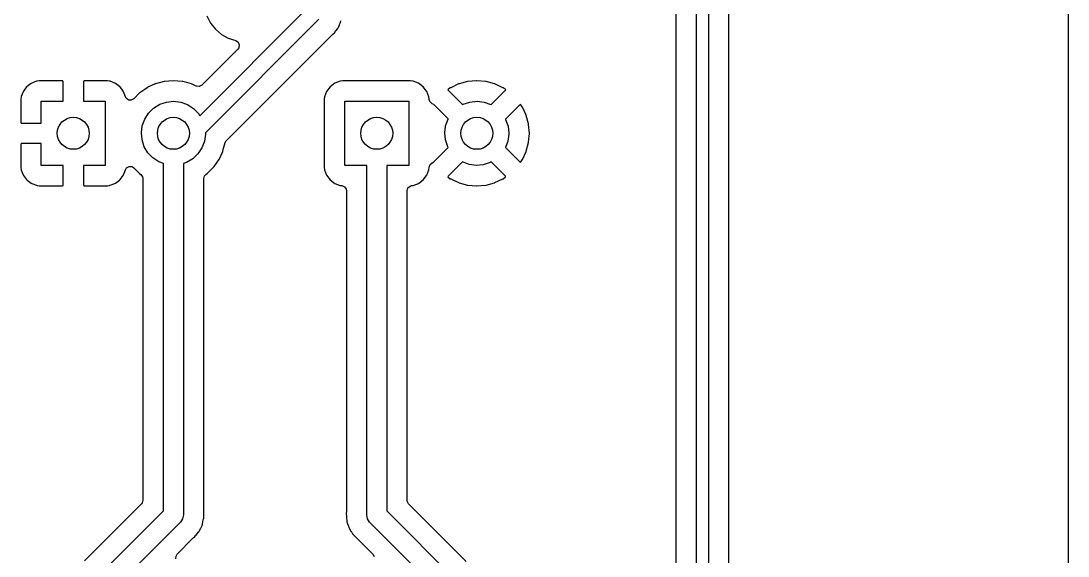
# Model space of a CAD drawing. Extents: x 84 to 124, y -235 to -33.
# Drawn here: x 97.79 to 123.95, y -208.05 to -194.69 of the extents above; entities that cross this region are included whole.
import ezdxf

# ---------------------------------------------------------------- set-up
doc = ezdxf.new("R2010")
doc.units = 0
doc.layers.add('BLACK', color=7, linetype='CONTINUOUS')

msp = doc.modelspace()

# ---------------------------------------------------------------- linework, layer by layer
at = {"layer": 'BLACK', "linetype": 'CONTINUOUS'}
for p, q in [((123.951, -33.0295), (123.951, -234.96)), ((114.665, -225.493), (114.665, -191.963)), ((114.965, -191.9), (114.965, -225.555)), ((102.264, -197.057), (104.895, -194.425)), ((102.436, -194.566), (102.526, -194.742)), ((114.156, -194.484), (114.156, -225.231)), ((115.473, -225.518), (115.473, -194.369)), ((105.236, -194.649), (102.399, -197.487)), ((102.526, -194.742), (102.649, -194.897)), ((105.666, -194.928), (105.701, -194.884)), ((105.701, -194.884), (105.705, -194.878)), ((105.705, -194.878), (105.709, -194.871)), ((105.709, -194.871), (105.71, -194.869)), ((105.71, -194.869), (105.718, -194.854)), ((105.718, -194.854), (105.72, -194.851)), ((105.72, -194.851), (105.724, -194.845)), ((105.724, -194.845), (105.747, -194.786)), ((105.747, -194.786), (105.75, -194.78)), ((105.75, -194.78), (105.767, -194.742)), ((105.767, -194.742), (105.776, -194.721)), ((105.776, -194.721), (105.777, -194.714)), ((105.777, -194.714), (105.778, -194.711)), ((105.778, -194.711), (105.783, -194.695)), ((105.783, -194.695), (105.784, -194.693)), ((105.784, -194.693), (105.786, -194.685)), ((102.649, -194.897), (102.8, -195.025)), ((102.8, -195.025), (102.972, -195.122)), ((102.922, -197.683), (105.576, -195.029)), ((102.972, -195.122), (103.159, -195.182)), ((105.576, -195.029), (105.582, -195.024)), ((105.582, -195.024), (105.585, -195.021)), ((105.585, -195.021), (105.625, -194.986)), ((105.625, -194.986), (105.662, -194.933)), ((105.662, -194.933), (105.666, -194.928)), ((103.21, -195.391), (102.31, -196.291)), ((103.159, -195.182), (103.218, -195.223)), ((103.234, -195.358), (103.21, -195.391)), ((103.218, -195.223), (103.246, -195.288)), ((103.246, -195.288), (103.234, -195.358)), ((98.2485, -196.187), (98.1976, -196.193)), ((98.2553, -196.187), (98.2485, -196.187)), ((98.8325, -196.187), (98.2553, -196.187)), ((98.8401, -196.189), (98.8325, -196.187)), ((98.8415, -196.19), (98.8401, -196.189)), ((98.846, -196.205), (98.8415, -196.19)), ((99.3569, -196.191), (99.3557, -196.193)), ((99.3721, -196.187), (99.3569, -196.191)), ((99.9447, -196.187), (99.3721, -196.187)), ((99.9515, -196.187), (99.9447, -196.187)), ((100.002, -196.193), (99.9515, -196.187)), ((101.6, -196.182), (101.372, -196.201)), ((101.828, -196.201), (101.6, -196.182)), ((105.832, -196.186), (105.77, -196.193)), ((107.528, -196.186), (105.832, -196.186)), ((107.59, -196.193), (107.528, -196.186)), ((109.175, -196.182), (108.957, -196.201)), ((109.185, -196.182), (109.175, -196.182)), ((109.403, -196.201), (109.185, -196.182)), ((97.8552, -196.441), (97.8467, -196.457)), ((97.9317, -196.339), (97.8552, -196.441)), ((97.9443, -196.327), (97.9317, -196.339)), ((98.0464, -196.25), (97.9443, -196.327)), ((98.0619, -196.242), (98.0464, -196.25)), ((98.1824, -196.197), (98.0619, -196.242)), ((98.1976, -196.193), (98.1824, -196.197)), ((98.846, -196.695), (98.846, -196.205)), ((99.3557, -196.193), (99.354, -196.201)), ((99.354, -196.201), (99.354, -196.695)), ((100.018, -196.197), (100.002, -196.193)), ((100.138, -196.242), (100.018, -196.197)), ((100.154, -196.25), (100.138, -196.242)), ((100.256, -196.327), (100.154, -196.25)), ((100.268, -196.339), (100.256, -196.327)), ((100.345, -196.441), (100.268, -196.339)), ((100.353, -196.457), (100.345, -196.441)), ((100.886, -196.398), (100.76, -196.486)), ((100.943, -196.357), (100.886, -196.398)), ((100.948, -196.355), (100.943, -196.357)), ((101.146, -196.263), (100.948, -196.355)), ((100.948, -196.355), (100.948, -196.355)), ((101.151, -196.261), (101.146, -196.263)), ((101.146, -196.263), (101.146, -196.263)), ((101.156, -196.259), (101.151, -196.261)), ((101.367, -196.203), (101.156, -196.259)), ((101.156, -196.259), (101.156, -196.259)), ((101.372, -196.201), (101.367, -196.203)), ((101.367, -196.203), (101.367, -196.203)), ((101.833, -196.203), (101.828, -196.201)), ((101.939, -196.231), (101.833, -196.203)), ((101.833, -196.203), (101.833, -196.203)), ((102.049, -196.261), (101.939, -196.231)), ((102.054, -196.263), (102.049, -196.261)), ((102.168, -196.316), (102.054, -196.263)), ((102.054, -196.263), (102.054, -196.263)), ((102.177, -196.32), (102.168, -196.316)), ((102.248, -196.325), (102.177, -196.32)), ((102.31, -196.291), (102.248, -196.325)), ((105.429, -196.448), (105.378, -196.585)), ((105.517, -196.332), (105.429, -196.448)), ((105.633, -196.244), (105.517, -196.332)), ((105.77, -196.193), (105.633, -196.244)), ((107.727, -196.244), (107.59, -196.193)), ((107.843, -196.332), (107.727, -196.244)), ((107.9, -196.408), (107.843, -196.332)), ((107.931, -196.448), (107.9, -196.408)), ((107.982, -196.585), (107.931, -196.448)), ((108.467, -196.398), (108.459, -196.408)), ((108.459, -196.408), (108.466, -196.421)), ((108.466, -196.421), (108.825, -196.78)), ((108.519, -196.361), (108.467, -196.398)), ((108.528, -196.356), (108.519, -196.361)), ((108.726, -196.264), (108.528, -196.356)), ((108.736, -196.26), (108.726, -196.264)), ((108.947, -196.203), (108.736, -196.26)), ((108.957, -196.201), (108.947, -196.203)), ((109.413, -196.203), (109.403, -196.201)), ((109.624, -196.26), (109.413, -196.203)), ((109.536, -196.78), (109.895, -196.421)), ((109.634, -196.264), (109.624, -196.26)), ((109.832, -196.356), (109.634, -196.264)), ((109.841, -196.361), (109.832, -196.356)), ((109.892, -196.397), (109.841, -196.361)), ((109.902, -196.409), (109.892, -196.397)), ((109.895, -196.421), (109.902, -196.409)), ((97.7924, -196.644), (97.792, -196.65)), ((97.792, -196.65), (97.792, -197.223)), ((97.7979, -196.593), (97.7924, -196.644)), ((97.8015, -196.577), (97.7979, -196.593)), ((97.8467, -196.457), (97.8015, -196.577)), ((98.3, -197.241), (98.3, -196.695)), ((98.3, -196.695), (98.846, -196.695)), ((99.354, -196.695), (99.9, -196.695)), ((99.9, -196.695), (99.9, -198.295)), ((100.401, -196.585), (100.353, -196.457)), ((100.402, -196.584), (100.401, -196.585)), ((100.42, -196.621), (100.402, -196.584)), ((100.476, -196.664), (100.42, -196.621)), ((100.547, -196.669), (100.476, -196.664)), ((100.61, -196.635), (100.547, -196.669)), ((100.756, -196.489), (100.61, -196.635)), ((100.76, -196.486), (100.756, -196.489)), ((100.76, -196.486), (100.76, -196.486)), ((101.259, -196.771), (101.428, -196.714)), ((101.428, -196.714), (101.606, -196.695)), ((101.606, -196.695), (101.783, -196.716)), ((105.378, -196.585), (105.371, -196.647)), ((105.371, -196.647), (105.371, -198.343)), ((105.88, -198.295), (105.88, -196.695)), ((105.88, -196.695), (107.48, -196.695)), ((107.48, -196.695), (107.48, -198.295)), ((107.983, -196.593), (107.982, -196.585)), ((107.987, -196.635), (107.983, -196.593)), ((107.989, -196.647), (107.987, -196.635)), ((107.989, -196.65), (107.989, -196.647)), ((107.989, -196.651), (107.989, -196.65)), ((108.004, -196.705), (107.989, -196.651)), ((108.054, -196.755), (108.004, -196.705)), ((108.839, -196.771), (109.008, -196.714)), ((109.008, -196.714), (109.186, -196.695)), ((109.186, -196.695), (109.363, -196.716)), ((100.98, -196.989), (101.107, -196.865)), ((101.107, -196.865), (101.259, -196.771)), ((101.783, -196.716), (101.951, -196.776)), ((101.951, -196.776), (102.101, -196.872)), ((102.101, -196.872), (102.227, -196.998)), ((108.064, -196.757), (108.054, -196.755)), ((108.106, -196.78), (108.064, -196.757)), ((108.464, -197.138), (108.106, -196.78)), ((108.825, -196.78), (108.839, -196.771)), ((109.363, -196.716), (109.531, -196.776)), ((109.531, -196.776), (109.536, -196.78)), ((110.254, -196.781), (109.895, -197.139)), ((110.267, -196.774), (110.254, -196.781)), ((110.277, -196.782), (110.267, -196.774)), ((110.314, -196.834), (110.277, -196.782)), ((110.319, -196.843), (110.314, -196.834)), ((110.411, -197.041), (110.319, -196.843)), ((97.792, -197.223), (97.7965, -197.238)), ((97.7965, -197.238), (97.7979, -197.239)), ((100.822, -197.307), (100.883, -197.139)), ((100.883, -197.139), (100.98, -196.989)), ((102.227, -196.998), (102.264, -197.057)), ((108.402, -197.307), (108.463, -197.139)), ((108.463, -197.139), (108.464, -197.138)), ((109.895, -197.139), (109.901, -197.149)), ((109.901, -197.149), (109.96, -197.318)), ((110.415, -197.051), (110.411, -197.041)), ((110.472, -197.262), (110.415, -197.051)), ((97.7979, -197.239), (97.8055, -197.241)), ((97.8055, -197.241), (98.3, -197.241)), ((100.8, -197.484), (100.822, -197.307)), ((100.817, -197.661), (100.8, -197.484)), ((102.399, -197.487), (102.4, -197.495)), ((102.4, -197.495), (102.4, -197.517)), ((108.38, -197.484), (108.402, -197.307)), ((108.397, -197.661), (108.38, -197.484)), ((109.96, -197.318), (109.98, -197.495)), ((109.98, -197.495), (109.98, -197.517)), ((110.474, -197.272), (110.472, -197.262)), ((110.493, -197.49), (110.474, -197.272)), ((110.474, -197.718), (110.493, -197.5)), ((110.493, -197.5), (110.493, -197.49)), ((97.7937, -197.755), (97.792, -197.763)), ((97.7949, -197.753), (97.7937, -197.755)), ((97.8101, -197.749), (97.7949, -197.753)), ((98.3, -197.749), (97.8101, -197.749)), ((98.3, -198.295), (98.3, -197.749)), ((100.874, -197.831), (100.817, -197.661)), ((102.375, -197.694), (102.312, -197.861)), ((102.4, -197.517), (102.375, -197.694)), ((102.855, -197.867), (102.885, -197.755)), ((102.885, -197.755), (102.889, -197.74)), ((102.889, -197.74), (102.922, -197.683)), ((108.454, -197.831), (108.397, -197.661)), ((109.955, -197.694), (109.895, -197.851)), ((109.98, -197.517), (109.955, -197.694)), ((110.415, -197.939), (110.472, -197.728)), ((110.472, -197.728), (110.474, -197.718)), ((97.792, -197.763), (97.792, -198.34)), ((100.966, -197.983), (100.874, -197.831)), ((101.09, -198.111), (100.966, -197.983)), ((102.213, -198.009), (102.084, -198.132)), ((102.312, -197.861), (102.213, -198.009)), ((102.74, -198.147), (102.832, -197.949)), ((102.832, -197.949), (102.834, -197.944)), ((102.832, -197.949), (102.832, -197.949)), ((102.834, -197.944), (102.855, -197.867)), ((108.106, -198.209), (108.466, -197.85)), ((108.466, -197.85), (108.454, -197.831)), ((109.895, -197.851), (110.254, -198.21)), ((110.319, -198.147), (110.411, -197.949)), ((110.411, -197.949), (110.415, -197.939)), ((101.239, -198.209), (101.09, -198.111)), ((101.35, -198.25), (101.239, -198.209)), ((101.35, -206.916), (101.35, -198.25)), ((101.93, -198.224), (101.85, -198.25)), ((101.85, -198.25), (101.85, -207.02)), ((102.084, -198.132), (101.93, -198.224)), ((102.619, -198.321), (102.734, -198.156)), ((102.734, -198.156), (102.738, -198.152)), ((102.738, -198.152), (102.74, -198.147)), ((102.74, -198.147), (102.74, -198.147)), ((107.989, -198.34), (108.012, -198.273)), ((108.012, -198.273), (108.058, -198.237)), ((108.057, -198.235), (108.068, -198.23)), ((108.058, -198.237), (108.057, -198.235)), ((108.068, -198.229), (108.106, -198.209)), ((108.068, -198.23), (108.068, -198.229)), ((108.068, -198.229), (108.068, -198.229)), ((108.824, -198.211), (108.465, -198.569)), ((108.986, -198.271), (108.824, -198.211)), ((109.163, -198.295), (108.986, -198.271)), ((109.341, -198.279), (109.163, -198.295)), ((109.51, -198.224), (109.341, -198.279)), ((109.535, -198.209), (109.51, -198.224)), ((109.894, -198.569), (109.535, -198.209)), ((110.254, -198.21), (110.266, -198.217)), ((110.266, -198.217), (110.278, -198.207)), ((110.278, -198.207), (110.314, -198.156)), ((110.314, -198.156), (110.319, -198.147)), ((97.792, -198.34), (97.7924, -198.346)), ((97.7924, -198.346), (97.7979, -198.397)), ((97.7979, -198.397), (97.8015, -198.413)), ((97.8015, -198.413), (97.8467, -198.533)), ((97.8467, -198.533), (97.8552, -198.549)), ((98.846, -198.295), (98.3, -198.295)), ((98.846, -198.789), (98.846, -198.295)), ((99.9, -198.295), (99.354, -198.295)), ((99.354, -198.295), (99.354, -198.785)), ((100.345, -198.549), (100.353, -198.533)), ((100.353, -198.533), (100.401, -198.405)), ((100.401, -198.405), (100.403, -198.406)), ((100.403, -198.406), (100.433, -198.353)), ((100.433, -198.353), (100.496, -198.321)), ((100.496, -198.321), (100.567, -198.327)), ((100.567, -198.327), (100.61, -198.355)), ((100.61, -198.355), (100.756, -198.501)), ((100.756, -198.501), (100.788, -198.524)), ((100.788, -198.524), (100.832, -198.579)), ((102.379, -198.559), (102.412, -198.524)), ((102.412, -198.524), (102.444, -198.501)), ((102.444, -198.501), (102.606, -198.339)), ((102.606, -198.339), (102.619, -198.321)), ((105.371, -198.343), (105.378, -198.405)), ((105.378, -198.405), (105.429, -198.542)), ((105.429, -198.542), (105.517, -198.658)), ((106.43, -198.295), (105.88, -198.295)), ((106.43, -207.02), (106.43, -198.295)), ((107.48, -198.295), (106.93, -198.295)), ((106.93, -198.295), (106.93, -206.916)), ((107.901, -198.581), (107.931, -198.542)), ((107.931, -198.542), (107.982, -198.405)), ((107.982, -198.405), (107.989, -198.343)), ((107.989, -198.343), (107.989, -198.34)), ((97.8552, -198.549), (97.9317, -198.651)), ((97.9317, -198.651), (97.9443, -198.663)), ((97.9443, -198.663), (98.0464, -198.74)), ((98.0464, -198.74), (98.0619, -198.748)), ((98.0619, -198.748), (98.1824, -198.793)), ((98.1824, -198.793), (98.1976, -198.797)), ((98.1976, -198.797), (98.2485, -198.803)), ((98.2485, -198.803), (98.2553, -198.803)), ((98.2553, -198.803), (98.8279, -198.803)), ((98.8279, -198.803), (98.8431, -198.799)), ((98.8431, -198.799), (98.8443, -198.797)), ((98.8443, -198.797), (98.846, -198.789)), ((99.354, -198.785), (99.3585, -198.8)), ((99.3585, -198.8), (99.3599, -198.801)), ((99.3599, -198.801), (99.3675, -198.803)), ((99.3675, -198.803), (99.9447, -198.803)), ((99.9447, -198.803), (99.9515, -198.803)), ((99.9515, -198.803), (100.002, -198.797)), ((100.002, -198.797), (100.018, -198.793)), ((100.018, -198.793), (100.138, -198.748)), ((100.138, -198.748), (100.154, -198.74)), ((100.154, -198.74), (100.256, -198.663)), ((100.256, -198.663), (100.268, -198.651)), ((100.268, -198.651), (100.345, -198.549)), ((100.832, -198.579), (100.841, -198.627)), ((100.841, -198.627), (100.841, -206.654)), ((102.358, -198.627), (102.379, -198.559)), ((102.358, -207.007), (102.358, -198.627)), ((105.517, -198.658), (105.633, -198.746)), ((105.633, -198.746), (105.77, -198.797)), ((105.77, -198.797), (105.797, -198.8)), ((105.797, -198.8), (105.809, -198.801)), ((105.809, -198.801), (105.875, -198.828)), ((107.512, -198.812), (107.551, -198.801)), ((107.551, -198.801), (107.563, -198.8)), ((107.563, -198.8), (107.59, -198.797)), ((107.59, -198.797), (107.727, -198.746)), ((107.727, -198.746), (107.843, -198.658)), ((107.843, -198.658), (107.901, -198.581)), ((108.465, -198.569), (108.458, -198.581)), ((108.458, -198.581), (108.468, -198.593)), ((108.468, -198.593), (108.519, -198.629)), ((108.519, -198.629), (108.528, -198.634)), ((108.528, -198.634), (108.726, -198.726)), ((108.726, -198.726), (108.736, -198.73)), ((108.736, -198.73), (108.947, -198.787)), ((108.947, -198.787), (108.957, -198.789)), ((108.957, -198.789), (109.175, -198.808)), ((109.175, -198.808), (109.185, -198.808)), ((109.185, -198.808), (109.403, -198.789)), ((109.403, -198.789), (109.413, -198.787)), ((109.413, -198.787), (109.624, -198.73)), ((109.624, -198.73), (109.634, -198.726)), ((109.634, -198.726), (109.832, -198.634)), ((109.832, -198.634), (109.841, -198.629)), ((109.841, -198.629), (109.893, -198.592)), ((109.893, -198.592), (109.901, -198.582)), ((109.901, -198.582), (109.894, -198.569)), ((105.875, -198.828), (105.915, -198.887)), ((105.915, -198.887), (105.921, -198.926)), ((105.921, -198.926), (105.921, -206.953)), ((107.438, -198.926), (107.459, -198.858)), ((107.438, -206.654), (107.438, -198.926)), ((107.459, -198.858), (107.512, -198.812)), ((100.841, -206.654), (100.821, -206.722)), ((107.441, -206.68), (107.438, -206.654)), ((100.805, -206.743), (99.3827, -208.165)), ((99.5564, -208.71), (101.35, -206.916)), ((100.821, -206.722), (100.805, -206.743)), ((106.93, -206.916), (108.824, -208.811)), ((107.475, -206.743), (107.441, -206.68)), ((108.913, -208.181), (107.475, -206.743)), ((101.831, -207.116), (101.777, -207.197)), ((101.85, -207.02), (101.831, -207.116)), ((102.34, -207.185), (102.356, -207.12)), ((102.356, -207.12), (102.358, -207.114)), ((102.359, -207.01), (102.358, -207.007)), ((102.358, -207.114), (102.358, -207.103)), ((102.358, -207.103), (102.359, -207.103)), ((102.361, -207.088), (102.359, -207.01)), ((102.359, -207.095), (102.361, -207.088)), ((102.359, -207.099), (102.359, -207.095)), ((102.359, -207.103), (102.359, -207.099)), ((105.92, -206.972), (105.917, -206.993)), ((105.917, -206.993), (105.917, -207.001)), ((105.917, -207.001), (105.917, -207.001)), ((105.917, -207.001), (105.921, -207.046)), ((105.921, -206.953), (105.92, -206.972)), ((105.921, -207.046), (105.921, -207.056)), ((105.921, -207.056), (105.921, -207.064)), ((105.921, -207.064), (105.922, -207.068)), ((105.922, -207.068), (105.925, -207.093)), ((105.925, -207.093), (105.925, -207.097)), ((105.925, -207.097), (105.925, -207.099)), ((105.925, -207.099), (105.931, -207.17)), ((105.931, -207.17), (105.933, -207.177)), ((105.933, -207.177), (105.935, -207.183)), ((106.449, -207.116), (106.43, -207.02)), ((106.503, -207.197), (106.449, -207.116)), ((101.777, -207.197), (99.91, -209.064)), ((101.777, -207.197), (101.777, -207.197)), ((102.235, -207.444), (102.239, -207.437)), ((102.239, -207.437), (102.242, -207.432)), ((102.242, -207.432), (102.245, -207.427)), ((102.245, -207.427), (102.25, -207.421)), ((102.25, -207.421), (102.281, -207.355)), ((102.281, -207.355), (102.283, -207.351)), ((102.283, -207.351), (102.293, -207.331)), ((102.293, -207.331), (102.316, -207.286)), ((102.316, -207.286), (102.318, -207.279)), ((102.318, -207.279), (102.32, -207.273)), ((102.32, -207.273), (102.322, -207.268)), ((102.322, -207.268), (102.325, -207.261)), ((102.325, -207.261), (102.339, -207.19)), ((102.339, -207.19), (102.34, -207.185)), ((105.935, -207.183), (105.936, -207.188)), ((105.936, -207.188), (105.937, -207.196)), ((105.937, -207.196), (105.962, -207.264)), ((105.962, -207.264), (105.963, -207.268)), ((105.963, -207.268), (105.986, -207.338)), ((105.986, -207.338), (105.989, -207.344)), ((105.989, -207.344), (105.992, -207.35)), ((105.992, -207.35), (105.995, -207.355)), ((105.995, -207.355), (105.997, -207.362)), ((105.997, -207.362), (106.001, -207.368)), ((106.001, -207.368), (106.001, -207.368)), ((106.001, -207.368), (106.037, -207.423)), ((106.037, -207.423), (106.04, -207.427)), ((106.04, -207.427), (106.077, -207.489)), ((108.472, -209.165), (106.503, -207.197)), ((101.696, -207.996), (102.089, -207.604)), ((102.089, -207.604), (102.103, -207.591)), ((102.103, -207.591), (102.115, -207.583)), ((102.115, -207.583), (102.121, -207.579)), ((102.115, -207.583), (102.115, -207.583)), ((102.121, -207.579), (102.126, -207.573)), ((102.126, -207.573), (102.155, -207.538)), ((102.126, -207.573), (102.126, -207.573)), ((102.155, -207.538), (102.162, -207.531)), ((102.162, -207.531), (102.168, -207.525)), ((102.168, -207.525), (102.185, -207.503)), ((102.185, -207.503), (102.188, -207.499)), ((102.188, -207.499), (102.231, -207.449)), ((102.231, -207.449), (102.235, -207.444)), ((102.231, -207.449), (102.231, -207.449)), ((106.077, -207.489), (106.081, -207.493)), ((106.081, -207.493), (106.081, -207.493)), ((106.081, -207.493), (106.085, -207.497)), ((106.085, -207.497), (106.085, -207.498)), ((106.085, -207.498), (106.087, -207.5)), ((106.087, -207.5), (106.09, -207.504)), ((106.09, -207.504), (106.094, -207.51)), ((106.094, -207.51), (106.099, -207.515)), ((106.099, -207.515), (106.15, -207.563)), ((106.15, -207.563), (106.153, -207.566)), ((106.153, -207.566), (106.585, -207.998)), ((101.663, -208.117), (101.666, -208.046)), ((101.666, -208.046), (101.696, -207.996)), ((106.585, -207.998), (106.619, -208.06))]:
    msp.add_line(p, q, dxfattribs=at)
at = {"layer": 'BLACK'}
for centre in [(99.1, -197.495), (101.6, -197.495), (106.68, -197.495), (109.18, -197.495)]:
    msp.add_circle(centre, 0.4, dxfattribs=at)

doc.saveas('drawing.dxf')
